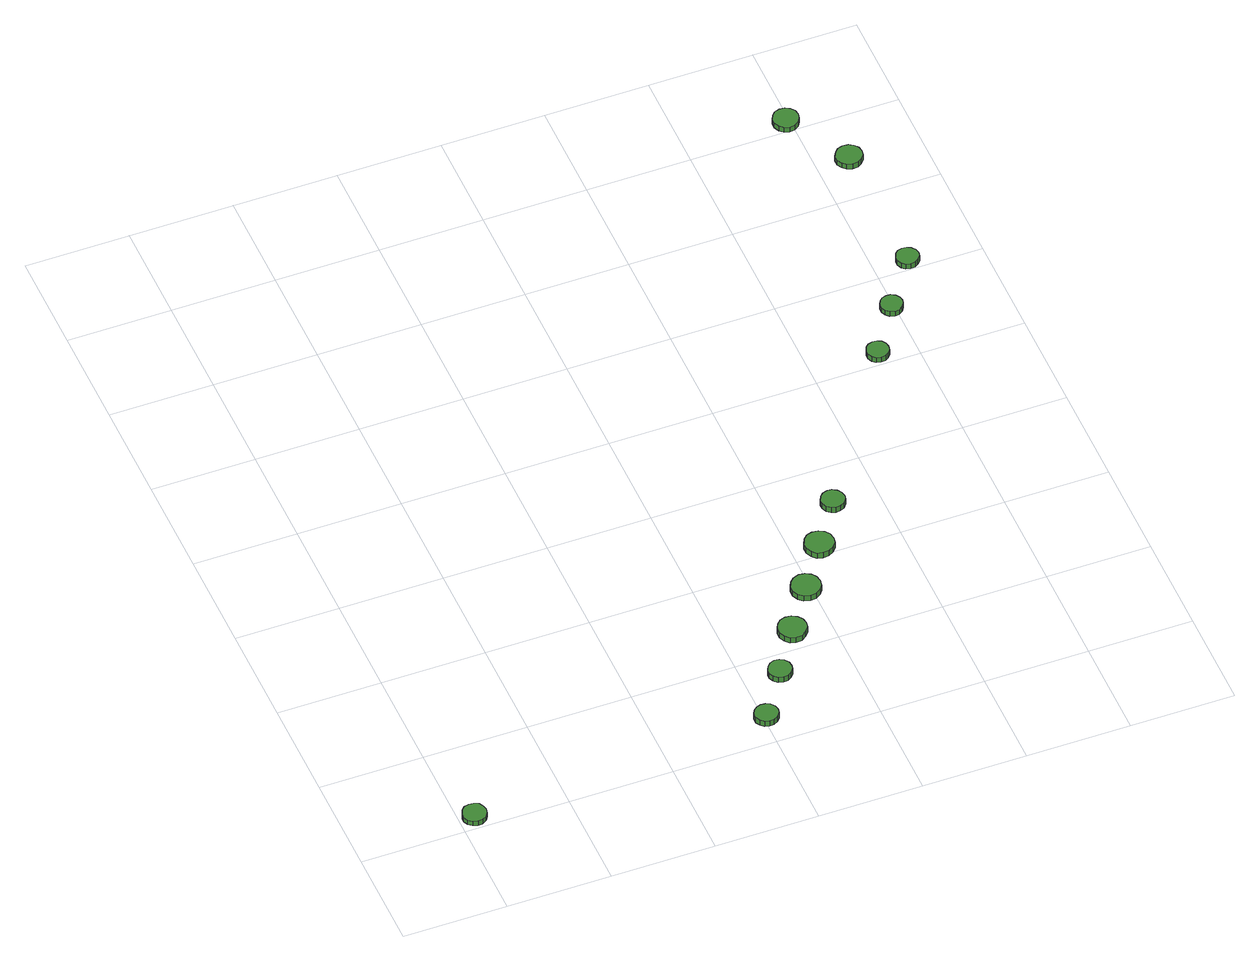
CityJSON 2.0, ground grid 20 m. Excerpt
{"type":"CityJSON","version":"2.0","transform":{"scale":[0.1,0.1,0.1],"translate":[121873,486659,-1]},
"CityObjects":{
"tree1":{"type":"SolitaryVegetationObject","attributes":{"function":"something"},"geometry":[{"type":"MultiSurface","lod":"1","boundaries":[[[0,1,2,3,4,5,6,7,8,9,10,11,12,13,14]],[[15,16,17,18,19,20,21,22,23,24,25,26,27,28,29]],[[0,29,28,1]],[[1,28,27,2]],[[2,27,26,3]],[[3,26,25,4]],[[4,25,24,5]],[[5,24,23,6]],[[6,23,22,7]],[[7,22,21,8]],[[8,21,20,9]],[[9,20,19,10]],[[10,19,18,11]],[[11,18,17,12]],[[12,17,16,13]],[[13,16,15,14]],[[14,15,29,0]]]}]},
"tree2":{"type":"SolitaryVegetationObject","attributes":{"function":"something"},"geometry":[{"type":"MultiSurface","lod":"1","boundaries":[[[30,31,32,33,34,35,36,37,38,39,40,41,42,43,44]],[[45,46,47,48,49,50,51,52,53,54,55,56,57,58,59]],[[30,59,58,31]],[[31,58,57,32]],[[32,57,56,33]],[[33,56,55,34]],[[34,55,54,35]],[[35,54,53,36]],[[36,53,52,37]],[[37,52,51,38]],[[38,51,50,39]],[[39,50,49,40]],[[40,49,48,41]],[[41,48,47,42]],[[42,47,46,43]],[[43,46,45,44]],[[44,45,59,30]]]}]},
"tree3":{"type":"SolitaryVegetationObject","attributes":{"function":"something"},"geometry":[{"type":"MultiSurface","lod":"1","boundaries":[[[60,61,62,63,64,65,66,67,68,69,70,71,72,73,74]],[[75,76,77,78,79,80,81,82,83,84,85,86,87,88,89]],[[60,89,88,61]],[[61,88,87,62]],[[62,87,86,63]],[[63,86,85,64]],[[64,85,84,65]],[[65,84,83,66]],[[66,83,82,67]],[[67,82,81,68]],[[68,81,80,69]],[[69,80,79,70]],[[70,79,78,71]],[[71,78,77,72]],[[72,77,76,73]],[[73,76,75,74]],[[74,75,89,60]]]}]},
"tree4":{"type":"SolitaryVegetationObject","attributes":{"function":"something"},"geometry":[{"type":"MultiSurface","lod":"1","boundaries":[[[90,91,92,93,94,95,96,97,98,99,100,101,102,103,104]],[[105,106,107,108,109,110,111,112,113,114,115,116,117,118,119]],[[90,119,118,91]],[[91,118,117,92]],[[92,117,116,93]],[[93,116,115,94]],[[94,115,114,95]],[[95,114,113,96]],[[96,113,112,97]],[[97,112,111,98]],[[98,111,110,99]],[[99,110,109,100]],[[100,109,108,101]],[[101,108,107,102]],[[102,107,106,103]],[[103,106,105,104]],[[104,105,119,90]]]}]},
"tree5":{"type":"SolitaryVegetationObject","attributes":{"function":"something"},"geometry":[{"type":"MultiSurface","lod":"1","boundaries":[[[120,121,122,123,124,125,126,127,128,129,130,131,132,133,134]],[[135,136,137,138,139,140,141,142,143,144,145,146,147,148,149]],[[120,149,148,121]],[[121,148,147,122]],[[122,147,146,123]],[[123,146,145,124]],[[124,145,144,125]],[[125,144,143,126]],[[126,143,142,127]],[[127,142,141,128]],[[128,141,140,129]],[[129,140,139,130]],[[130,139,138,131]],[[131,138,137,132]],[[132,137,136,133]],[[133,136,135,134]],[[134,135,149,120]]]}]},
"tree6":{"type":"SolitaryVegetationObject","attributes":{"function":"something"},"geometry":[{"type":"MultiSurface","lod":"1","boundaries":[[[150,151,152,153,154,155,156,157,158,159,160,161,162,163,164]],[[165,166,167,168,169,170,171,172,173,174,175,176,177,178,179]],[[150,179,178,151]],[[151,178,177,152]],[[152,177,176,153]],[[153,176,175,154]],[[154,175,174,155]],[[155,174,173,156]],[[156,173,172,157]],[[157,172,171,158]],[[158,171,170,159]],[[159,170,169,160]],[[160,169,168,161]],[[161,168,167,162]],[[162,167,166,163]],[[163,166,165,164]],[[164,165,179,150]]]}]},
"tree7":{"type":"SolitaryVegetationObject","attributes":{"function":"something"},"geometry":[{"type":"MultiSurface","lod":"1","boundaries":[[[180,181,182,183,184,185,186,187,188,189,190,191,192,193,194]],[[195,196,197,198,199,200,201,202,203,204,205,206,207,208,209]],[[180,209,208,181]],[[181,208,207,182]],[[182,207,206,183]],[[183,206,205,184]],[[184,205,204,185]],[[185,204,203,186]],[[186,203,202,187]],[[187,202,201,188]],[[188,201,200,189]],[[189,200,199,190]],[[190,199,198,191]],[[191,198,197,192]],[[192,197,196,193]],[[193,196,195,194]],[[194,195,209,180]]]}]},
"tree8":{"type":"SolitaryVegetationObject","attributes":{"function":"something"},"geometry":[{"type":"MultiSurface","lod":"1","boundaries":[[[210,211,212,213,214,215,216,217,218,219,220,221,222,223,224]],[[225,226,227,228,229,230,231,232,233,234,235,236,237,238,239]],[[210,239,238,211]],[[211,238,237,212]],[[212,237,236,213]],[[213,236,235,214]],[[214,235,234,215]],[[215,234,233,216]],[[216,233,232,217]],[[217,232,231,218]],[[218,231,230,219]],[[219,230,229,220]],[[220,229,228,221]],[[221,228,227,222]],[[222,227,226,223]],[[223,226,225,224]],[[224,225,239,210]]]}]},
"tree9":{"type":"SolitaryVegetationObject","attributes":{"function":"something"},"geometry":[{"type":"MultiSurface","lod":"1","boundaries":[[[240,241,242,243,244,245,246,247,248,249,250,251,252,253,254]],[[255,256,257,258,259,260,261,262,263,264,265,266,267,268,269]],[[240,269,268,241]],[[241,268,267,242]],[[242,267,266,243]],[[243,266,265,244]],[[244,265,264,245]],[[245,264,263,246]],[[246,263,262,247]],[[247,262,261,248]],[[248,261,260,249]],[[249,260,259,250]],[[250,259,258,251]],[[251,258,257,252]],[[252,257,256,253]],[[253,256,255,254]],[[254,255,269,240]]]}]},
"tree10":{"type":"SolitaryVegetationObject","attributes":{"function":"something"},"geometry":[{"type":"MultiSurface","lod":"1","boundaries":[[[270,271,272,273,274,275,276,277,278,279,280,281,282,283,284]],[[285,286,287,288,289,290,291,292,293,294,295,296,297,298,299]],[[270,299,298,271]],[[271,298,297,272]],[[272,297,296,273]],[[273,296,295,274]],[[274,295,294,275]],[[275,294,293,276]],[[276,293,292,277]],[[277,292,291,278]],[[278,291,290,279]],[[279,290,289,280]],[[280,289,288,281]],[[281,288,287,282]],[[282,287,286,283]],[[283,286,285,284]],[[284,285,299,270]]]}]},
"tree11":{"type":"SolitaryVegetationObject","attributes":{"function":"something"},"geometry":[{"type":"MultiSurface","lod":"1","boundaries":[[[300,301,302,303,304,305,306,307,308,309,310,311,312,313,314]],[[315,316,317,318,319,320,321,322,323,324,325,326,327,328,329]],[[300,329,328,301]],[[301,328,327,302]],[[302,327,326,303]],[[303,326,325,304]],[[304,325,324,305]],[[305,324,323,306]],[[306,323,322,307]],[[307,322,321,308]],[[308,321,320,309]],[[309,320,319,310]],[[310,319,318,311]],[[311,318,317,312]],[[312,317,316,313]],[[313,316,315,314]],[[314,315,329,300]]]}]},
"tree12":{"type":"SolitaryVegetationObject","attributes":{"function":"something"},"geometry":[{"type":"MultiSurface","lod":"1","boundaries":[[[330,331,332,333,334,335,336,337,338,339,340,341,342,343,344]],[[345,346,347,348,349,350,351,352,353,354,355,356,357,358,359]],[[330,359,358,331]],[[331,358,357,332]],[[332,357,356,333]],[[333,356,355,334]],[[334,355,354,335]],[[335,354,353,336]],[[336,353,352,337]],[[337,352,351,338]],[[338,351,350,339]],[[339,350,349,340]],[[340,349,348,341]],[[341,348,347,342]],[[342,347,346,343]],[[343,346,345,344]],[[344,345,359,330]]]}]}
},
"vertices":[
[52,28,19],[50,37,19],[45,45,19],[36,49,19],[27,50,19],[18,48,19],[11,41,19],[7,32,19],[7,23,19],[11,14,19],[18,8,19],[27,5,19],[36,6,19],[45,11,19],[50,18,19],[50,18,8],[45,11,8],[36,6,8],[27,5,8],[18,8,8],[11,14,8],[7,23,8],[7,32,8],[11,41,8],[18,48,8],[27,50,8],[36,49,8],[45,45,8],[50,37,8],[52,28,8],
[625,56,27],[623,65,27],[617,73,27],[609,77,27],[600,78,27],[591,75,27],[584,69,27],[580,61,27],[580,51,27],[584,43,27],[591,37,27],[600,34,27],[609,35,27],[617,39,27],[623,47,27],[623,47,14],[617,39,14],[609,35,14],[600,34,14],[591,37,14],[584,43,14],[580,51,14],[580,61,14],[584,69,14],[591,75,14],[600,78,14],[609,77,14],[617,73,14],[623,65,14],[625,56,14],
[689,151,24],[688,160,24],[682,168,24],[674,173,24],[665,174,24],[656,171,24],[649,164,24],[645,156,24],[645,147,24],[649,138,24],[656,132,24],[665,129,24],[674,130,24],[682,135,24],[688,142,24],[688,142,11],[682,135,11],[674,130,11],[665,129,11],[656,132,11],[649,138,11],[645,147,11],[645,156,11],[649,164,11],[656,171,11],[665,174,11],[674,173,11],[682,168,11],[688,160,11],[689,151,11],
[754,241,22],[752,252,22],[745,261,22],[735,267,22],[724,268,22],[713,265,22],[705,257,22],[700,247,22],[700,235,22],[705,225,22],[713,217,22],[724,214,22],[735,215,22],[745,221,22],[752,230,22],[752,230,9],[745,221,9],[735,215,9],[724,214,9],[713,217,9],[705,225,9],[700,235,9],[700,247,9],[705,257,9],[713,265,9],[724,268,9],[735,267,9],[745,261,9],[752,252,9],[754,241,9],
[817,331,20],[815,342,20],[808,352,20],[798,357,20],[787,359,20],[775,355,20],[767,347,20],[762,337,20],[762,325,20],[767,314,20],[775,306,20],[787,303,20],[798,304,20],[808,310,20],[815,319,20],[815,319,7],[808,310,7],[798,304,7],[787,303,7],[775,306,7],[767,314,7],[762,325,7],[762,337,7],[767,347,7],[775,355,7],[787,359,7],[798,357,7],[808,352,7],[815,342,7],[817,331,7],
[879,420,20],[877,432,20],[870,441,20],[860,447,20],[848,448,20],[837,445,20],[829,437,20],[824,426,20],[824,415,20],[829,404,20],[837,396,20],[848,393,20],[860,394,20],[870,400,20],[877,409,20],[877,409,7],[870,400,7],[860,394,7],[848,393,7],[837,396,7],[829,404,7],[824,415,7],[824,426,7],[829,437,7],[837,445,7],[848,448,7],[860,447,7],[870,441,7],[877,432,7],[879,420,7],
[937,511,20],[935,520,20],[929,528,20],[921,533,20],[912,534,20],[903,531,20],[896,525,20],[892,516,20],[892,507,20],[896,498,20],[903,492,20],[912,489,20],[921,490,20],[929,494,20],[935,502,20],[935,502,7],[929,494,7],[921,490,7],[912,489,7],[903,492,7],[896,498,7],[892,507,7],[892,516,7],[896,525,7],[903,531,7],[912,534,7],[921,533,7],[929,528,7],[935,520,7],[937,511,7],
[1149,827,19],[1147,836,19],[1142,843,19],[1135,847,19],[1126,848,19],[1117,845,19],[1111,840,19],[1107,831,19],[1107,823,19],[1111,814,19],[1117,808,19],[1126,806,19],[1135,807,19],[1142,811,19],[1147,818,19],[1147,818,7],[1142,811,7],[1135,807,7],[1126,806,7],[1117,808,7],[1111,814,7],[1107,823,7],[1107,831,7],[1111,840,7],[1117,845,7],[1126,848,7],[1135,847,7],[1142,843,7],[1147,836,7],[1149,827,7],
[1215,924,19],[1213,933,19],[1208,940,19],[1200,945,19],[1192,945,19],[1183,943,19],[1177,937,19],[1173,929,19],[1173,920,19],[1177,912,19],[1183,906,19],[1192,903,19],[1200,904,19],[1208,909,19],[1213,916,19],[1213,916,7],[1208,909,7],[1200,904,7],[1192,903,7],[1183,906,7],[1177,912,7],[1173,920,7],[1173,929,7],[1177,937,7],[1183,943,7],[1192,945,7],[1200,945,7],[1208,940,7],[1213,933,7],[1215,924,7],
[1286,1023,19],[1284,1032,19],[1278,1039,19],[1271,1043,19],[1262,1044,19],[1253,1042,19],[1247,1036,19],[1243,1027,19],[1243,1019,19],[1247,1010,19],[1253,1004,19],[1262,1002,19],[1271,1003,19],[1278,1007,19],[1284,1014,19],[1284,1014,7],[1278,1007,7],[1271,1003,7],[1262,1002,7],[1253,1004,7],[1247,1010,7],[1243,1019,7],[1243,1027,7],[1247,1036,7],[1253,1042,7],[1262,1044,7],[1271,1043,7],[1278,1039,7],[1284,1032,7],[1286,1023,7],
[1216,1423,19],[1214,1433,19],[1208,1441,19],[1199,1446,19],[1189,1447,19],[1179,1444,19],[1172,1437,19],[1168,1428,19],[1168,1418,19],[1172,1408,19],[1179,1402,19],[1189,1398,19],[1199,1399,19],[1208,1405,19],[1214,1413,19],[1214,1413,7],[1208,1405,7],[1199,1399,7],[1189,1398,7],[1179,1402,7],[1172,1408,7],[1168,1418,7],[1168,1428,7],[1172,1437,7],[1179,1444,7],[1189,1447,7],[1199,1446,7],[1208,1441,7],[1214,1433,7],[1216,1423,7],
[1287,1296,19],[1285,1306,19],[1278,1314,19],[1270,1319,19],[1259,1320,19],[1249,1317,19],[1242,1310,19],[1237,1301,19],[1237,1290,19],[1242,1281,19],[1249,1274,19],[1259,1271,19],[1270,1272,19],[1278,1277,19],[1285,1285,19],[1285,1285,7],[1278,1277,7],[1270,1272,7],[1259,1271,7],[1249,1274,7],[1242,1281,7],[1237,1290,7],[1237,1301,7],[1242,1310,7],[1249,1317,7],[1259,1320,7],[1270,1319,7],[1278,1314,7],[1285,1306,7],[1287,1296,7]
]}
